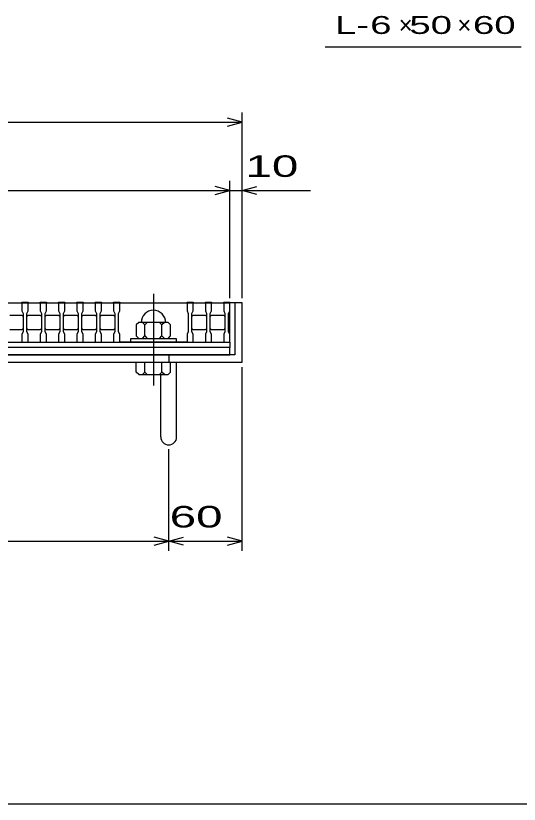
# Model space of a CAD drawing. Units: millimetres, scale not verified. Extents: x -1456 to 1385, y -1026 to 843.
# Drawn here: x -605 to -193, y -917 to -272 of the extents above; entities that cross this region are included whole.
import ezdxf
from ezdxf.enums import TextEntityAlignment as Align

# ---------------------------------------------------------------- set-up
doc = ezdxf.new("R2010")
doc.units = ezdxf.units.MM
doc.header["$LTSCALE"] = 8
doc.linetypes.add('CHAIN', pattern=[18.5, 12, -1.5, 3.5, -1.5])
for name, color, linetype, lineweight in [('0_2', 150, 'Continuous', 25), ('16', 3, 'Continuous', 25), ('19', 6, 'Continuous', 25), ('22', 4, 'Continuous', 25)]:
    doc.layers.add(name, color=color, linetype=linetype, lineweight=lineweight)
doc.styles.add('ベクトル', font='')
doc.styles.get('ベクトル').set_extended_font_data('ベクトル')

msp = doc.modelspace()

# ---------------------------------------------------------------- linework, layer by layer
at = {"layer": '0_2'}
msp.add_line((1384.8, -917.2), (-1383.2, -917.2), dxfattribs=at)
at = {"layer": '16', "linetype": 'CHAIN'}
msp.add_line((-492.5, -499.4), (-492.5, -574.4), dxfattribs=at)
at = {"layer": '16'}
for p, q in [((-930, -507), (-430, -507)), ((-600, -507), (-600, -506.3)), ((-600, -506.3), (-595, -506.3)), ((-600, -507), (-600, -513.5)), ((-595, -507), (-600, -507)), ((-595, -506.3), (-595, -507)), ((-595, -513.5), (-595, -507)), ((-585, -507), (-585, -506.3)), ((-585, -506.3), (-580, -506.3)), ((-585, -507), (-585, -513.5)), ((-580, -507), (-585, -507)), ((-580, -506.3), (-580, -507)), ((-580, -513.5), (-580, -507)), ((-570, -507), (-570, -506.3)), ((-570, -506.3), (-565, -506.3)), ((-570, -507), (-570, -513.5)), ((-565, -507), (-570, -507)), ((-565, -506.3), (-565, -507)), ((-565, -513.5), (-565, -507)), ((-555, -507), (-555, -506.3)), ((-555, -506.3), (-550, -506.3)), ((-555, -507), (-555, -513.5)), ((-550, -507), (-555, -507)), ((-550, -506.3), (-550, -507)), ((-550, -513.5), (-550, -507)), ((-540, -507), (-540, -506.3)), ((-540, -506.3), (-535, -506.3)), ((-540, -507), (-540, -513.5)), ((-535, -507), (-540, -507)), ((-535, -506.3), (-535, -507)), ((-535, -513.5), (-535, -507)), ((-525, -507), (-525, -506.3)), ((-525, -506.3), (-520, -506.3)), ((-525, -507), (-525, -513.5)), ((-520, -507), (-525, -507)), ((-520, -506.3), (-520, -507)), ((-520, -513.5), (-520, -507)), ((-520, -507), (-465, -507)), ((-465, -507), (-465, -506.3)), ((-465, -506.3), (-460, -506.3)), ((-465, -507), (-465, -513.5)), ((-460, -507), (-465, -507)), ((-460, -506.3), (-460, -507)), ((-460, -513.5), (-460, -507)), ((-450, -507), (-450, -506.3)), ((-450, -506.3), (-445, -506.3)), ((-450, -507), (-450, -513.5)), ((-445, -507), (-450, -507)), ((-445, -506.3), (-445, -507)), ((-445, -513.5), (-445, -507)), ((-435, -507), (-435, -506.3)), ((-435, -506.3), (-430, -506.3)), ((-435, -507), (-435, -513.5)), ((-430, -507), (-435, -507)), ((-430, -506.3), (-430, -507)), ((-430, -513.5), (-430, -507)), ((-430, -539), (-430, -507)), ((-600, -513.5), (-599, -515.5)), ((-599, -515.5), (-599, -530.5)), ((-596, -515.5), (-595, -513.5)), ((-596, -530.5), (-596, -515.5)), ((-585, -513.5), (-584, -515.5)), ((-584, -515.5), (-584, -530.5)), ((-581, -515.5), (-580, -513.5)), ((-581, -530.5), (-581, -515.5)), ((-570, -513.5), (-569, -515.5)), ((-569, -515.5), (-569, -530.5)), ((-566, -515.5), (-565, -513.5)), ((-566, -530.5), (-566, -515.5)), ((-555, -513.5), (-554, -515.5)), ((-554, -515.5), (-554, -530.5)), ((-551, -515.5), (-550, -513.5)), ((-551, -530.5), (-551, -515.5)), ((-540, -513.5), (-539, -515.5)), ((-539, -515.5), (-539, -530.5)), ((-536, -515.5), (-535, -513.5)), ((-536, -530.5), (-536, -515.5)), ((-525, -513.5), (-524, -515.5)), ((-524, -515.5), (-524, -530.5)), ((-521, -515.5), (-520, -513.5)), ((-521, -530.5), (-521, -515.5)), ((-465, -513.5), (-464, -515.5)), ((-464, -515.5), (-464, -530.5)), ((-461, -515.5), (-460, -513.5)), ((-461, -530.5), (-461, -515.5)), ((-450, -513.5), (-449, -515.5)), ((-449, -515.5), (-449, -530.5)), ((-446, -515.5), (-445, -513.5)), ((-446, -530.5), (-446, -515.5)), ((-435, -513.5), (-434, -515.5)), ((-434, -515.5), (-434, -530.5)), ((-431, -515.5), (-430, -513.5)), ((-431, -530.5), (-431, -515.5)), ((-610, -517), (-600, -517)), ((-600, -517), (-599, -518)), ((-596, -518), (-595, -517)), ((-595, -517), (-585, -517)), ((-585, -517), (-584, -518)), ((-581, -518), (-580, -517)), ((-580, -517), (-570, -517)), ((-570, -517), (-569, -518)), ((-566, -518), (-565, -517)), ((-565, -517), (-555, -517)), ((-555, -517), (-554, -518)), ((-551, -518), (-550, -517)), ((-550, -517), (-540, -517)), ((-540, -517), (-539, -518)), ((-536, -518), (-535, -517)), ((-535, -517), (-525, -517)), ((-525, -517), (-524, -518)), ((-461, -518), (-460, -517)), ((-460, -517), (-450, -517)), ((-450, -517), (-449, -518)), ((-446, -518), (-445, -517)), ((-445, -517), (-435, -517)), ((-435, -517), (-434, -518)), ((-600, -529), (-610, -529)), ((-599, -528), (-600, -529)), ((-595, -529), (-596, -528)), ((-585, -529), (-595, -529)), ((-584, -528), (-585, -529)), ((-580, -529), (-581, -528)), ((-570, -529), (-580, -529)), ((-569, -528), (-570, -529)), ((-565, -529), (-566, -528)), ((-555, -529), (-565, -529)), ((-554, -528), (-555, -529)), ((-550, -529), (-551, -528)), ((-540, -529), (-550, -529)), ((-539, -528), (-540, -529)), ((-535, -529), (-536, -528)), ((-525, -529), (-535, -529)), ((-524, -528), (-525, -529)), ((-504.5, -523), (-506.5, -525)), ((-506.5, -525), (-506.5, -534)), ((-480.5, -523), (-504.5, -523)), ((-499.5, -525), (-501.5, -523)), ((-497.5, -523), (-499.5, -525)), ((-499.5, -534), (-499.5, -525)), ((-485.5, -525), (-487.5, -523)), ((-483.5, -523), (-485.5, -525)), ((-485.5, -534), (-485.5, -525)), ((-478.5, -525), (-480.5, -523)), ((-478.5, -534), (-478.5, -525)), ((-460, -529), (-461, -528)), ((-450, -529), (-460, -529)), ((-449, -528), (-450, -529)), ((-445, -529), (-446, -528)), ((-435, -529), (-445, -529)), ((-434, -528), (-435, -529)), ((-599, -530.5), (-600, -532.5)), ((-600, -532.5), (-600, -539)), ((-595, -532.5), (-596, -530.5)), ((-595, -539), (-595, -532.5)), ((-584, -530.5), (-585, -532.5)), ((-585, -532.5), (-585, -539)), ((-580, -532.5), (-581, -530.5)), ((-580, -539), (-580, -532.5)), ((-569, -530.5), (-570, -532.5)), ((-570, -532.5), (-570, -539)), ((-565, -532.5), (-566, -530.5)), ((-565, -539), (-565, -532.5)), ((-554, -530.5), (-555, -532.5)), ((-555, -532.5), (-555, -539)), ((-550, -532.5), (-551, -530.5)), ((-550, -539), (-550, -532.5)), ((-539, -530.5), (-540, -532.5)), ((-540, -532.5), (-540, -539)), ((-535, -532.5), (-536, -530.5)), ((-535, -539), (-535, -532.5)), ((-524, -530.5), (-525, -532.5)), ((-525, -532.5), (-525, -539)), ((-520, -532.5), (-521, -530.5)), ((-520, -539), (-520, -532.5)), ((-506.5, -534), (-504.5, -536)), ((-501.5, -536), (-499.5, -534)), ((-499.5, -534), (-497.5, -536)), ((-487.5, -536), (-485.5, -534)), ((-485.5, -534), (-483.5, -536)), ((-480.5, -536), (-478.5, -534)), ((-464, -530.5), (-465, -532.5)), ((-465, -532.5), (-465, -539)), ((-460, -532.5), (-461, -530.5)), ((-460, -539), (-460, -532.5)), ((-449, -530.5), (-450, -532.5)), ((-450, -532.5), (-450, -539)), ((-445, -532.5), (-446, -530.5)), ((-445, -539), (-445, -532.5)), ((-434, -530.5), (-435, -532.5)), ((-435, -532.5), (-435, -539)), ((-430, -532.5), (-431, -530.5)), ((-430, -539), (-430, -532.5)), ((-930, -539), (-430, -539)), ((-930, -539), (-430, -539)), ((-600, -539), (-595, -539)), ((-585, -539), (-580, -539)), ((-570, -539), (-565, -539)), ((-555, -539), (-550, -539)), ((-540, -539), (-535, -539)), ((-525, -539), (-520, -539)), ((-465, -539), (-520, -539)), ((-511, -539), (-511, -536)), ((-511, -536), (-474, -536)), ((-474, -539), (-511, -539)), ((-474, -536), (-474, -539)), ((-465, -539), (-460, -539)), ((-450, -539), (-445, -539)), ((-435, -539), (-430, -539)), ((-430, -539), (-430, -543.5)), ((-430, -543.5), (-930, -543.5)), ((-430, -549.5), (-430, -543.5)), ((-930, -549.5), (-430, -549.5))]:
    msp.add_line(p, q, dxfattribs=at)
msp.add_arc((-492.5, -523), 10, 0, 180, dxfattribs=at)
at = {"layer": '19'}
for p, q in [((-420, -507), (-430, -507)), ((-426, -507), (-426, -549.5)), ((-420, -555.5), (-420, -507)), ((-426, -549.5), (-934, -549.5)), ((-480, -549.5), (-480, -555.5)), ((-940, -555.5), (-420, -555.5)), ((-506.5, -563.5), (-506.5, -555.5)), ((-506.5, -555.5), (-478.5, -555.5)), ((-499.5, -563.5), (-499.5, -555.5)), ((-485.5, -563.5), (-485.5, -555.5)), ((-478.5, -563.5), (-478.5, -555.5)), ((-473.5, -616.61), (-473.5, -555.5)), ((-504.5, -565.5), (-506.5, -563.5)), ((-504.5, -565.5), (-480.5, -565.5)), ((-501.5, -565.5), (-499.5, -563.5)), ((-497.5, -565.5), (-499.5, -563.5)), ((-487.5, -565.5), (-485.5, -563.5)), ((-486.5, -616.61), (-486.5, -565.5)), ((-483.5, -565.5), (-485.5, -563.5)), ((-478.5, -563.5), (-480.5, -565.5))]:
    msp.add_line(p, q, dxfattribs=at)
msp.add_arc((-480, -616.61), 6.5, 180, 0, dxfattribs=at)
at = {"layer": '22'}
for p, q in [((-352, -297.5), (-192, -297.5)), ((-420, -503), (-420, -351)), ((-940, -359), (-420, -359)), ((-420, -359), (-432, -355.8)), ((-432, -362.2), (-420, -359)), ((-430, -415), (-442, -411.8)), ((-430, -503), (-430, -407)), ((-420, -503), (-420, -407)), ((-420, -415), (-408, -411.8)), ((-930, -415), (-430, -415)), ((-442, -418.2), (-430, -415)), ((-430, -415), (-420, -415)), ((-408, -418.2), (-420, -415)), ((-420, -415), (-364, -415)), ((-420, -709.9), (-420, -559.5)), ((-480, -709.9), (-480, -626.7)), ((-880, -701.9), (-480, -701.9)), ((-480, -701.9), (-492, -698.7)), ((-492, -705.1), (-480, -701.9)), ((-480, -701.9), (-468, -698.7)), ((-468, -705.1), (-480, -701.9)), ((-480, -701.9), (-420, -701.9)), ((-420, -701.9), (-432, -698.7)), ((-432, -705.1), (-420, -701.9))]:
    msp.add_line(p, q, dxfattribs=at)

# ---------------------------------------------------------------- texts
at = {"layer": '22', "color": 2, "style": 'ベクトル'}
for s, height, width, p in [('L-', 14.66, 1.6, (-344, -279.5)), (' 6 ', 14.66, 1.6, (-324, -279.5)), (' 50 ', 14.66, 1.6, (-292, -279.5)), (' 60 ', 14.66, 1.6, (-240, -279.5)), (' 10 ', 17.6, 1.65, (-428, -395)), (' 60 ', 17.6, 1.65, (-490, -681.9))]:
    msp.add_text(s, height=height, dxfattribs=dict(at, width=width)).set_placement(p, align=Align.MIDDLE_LEFT)
for p in [(-292, -279.5), (-244, -279.5)]:
    msp.add_text('×', height=14.66, dxfattribs=at).set_placement(p, align=Align.MIDDLE_LEFT)

doc.saveas('drawing.dxf')
